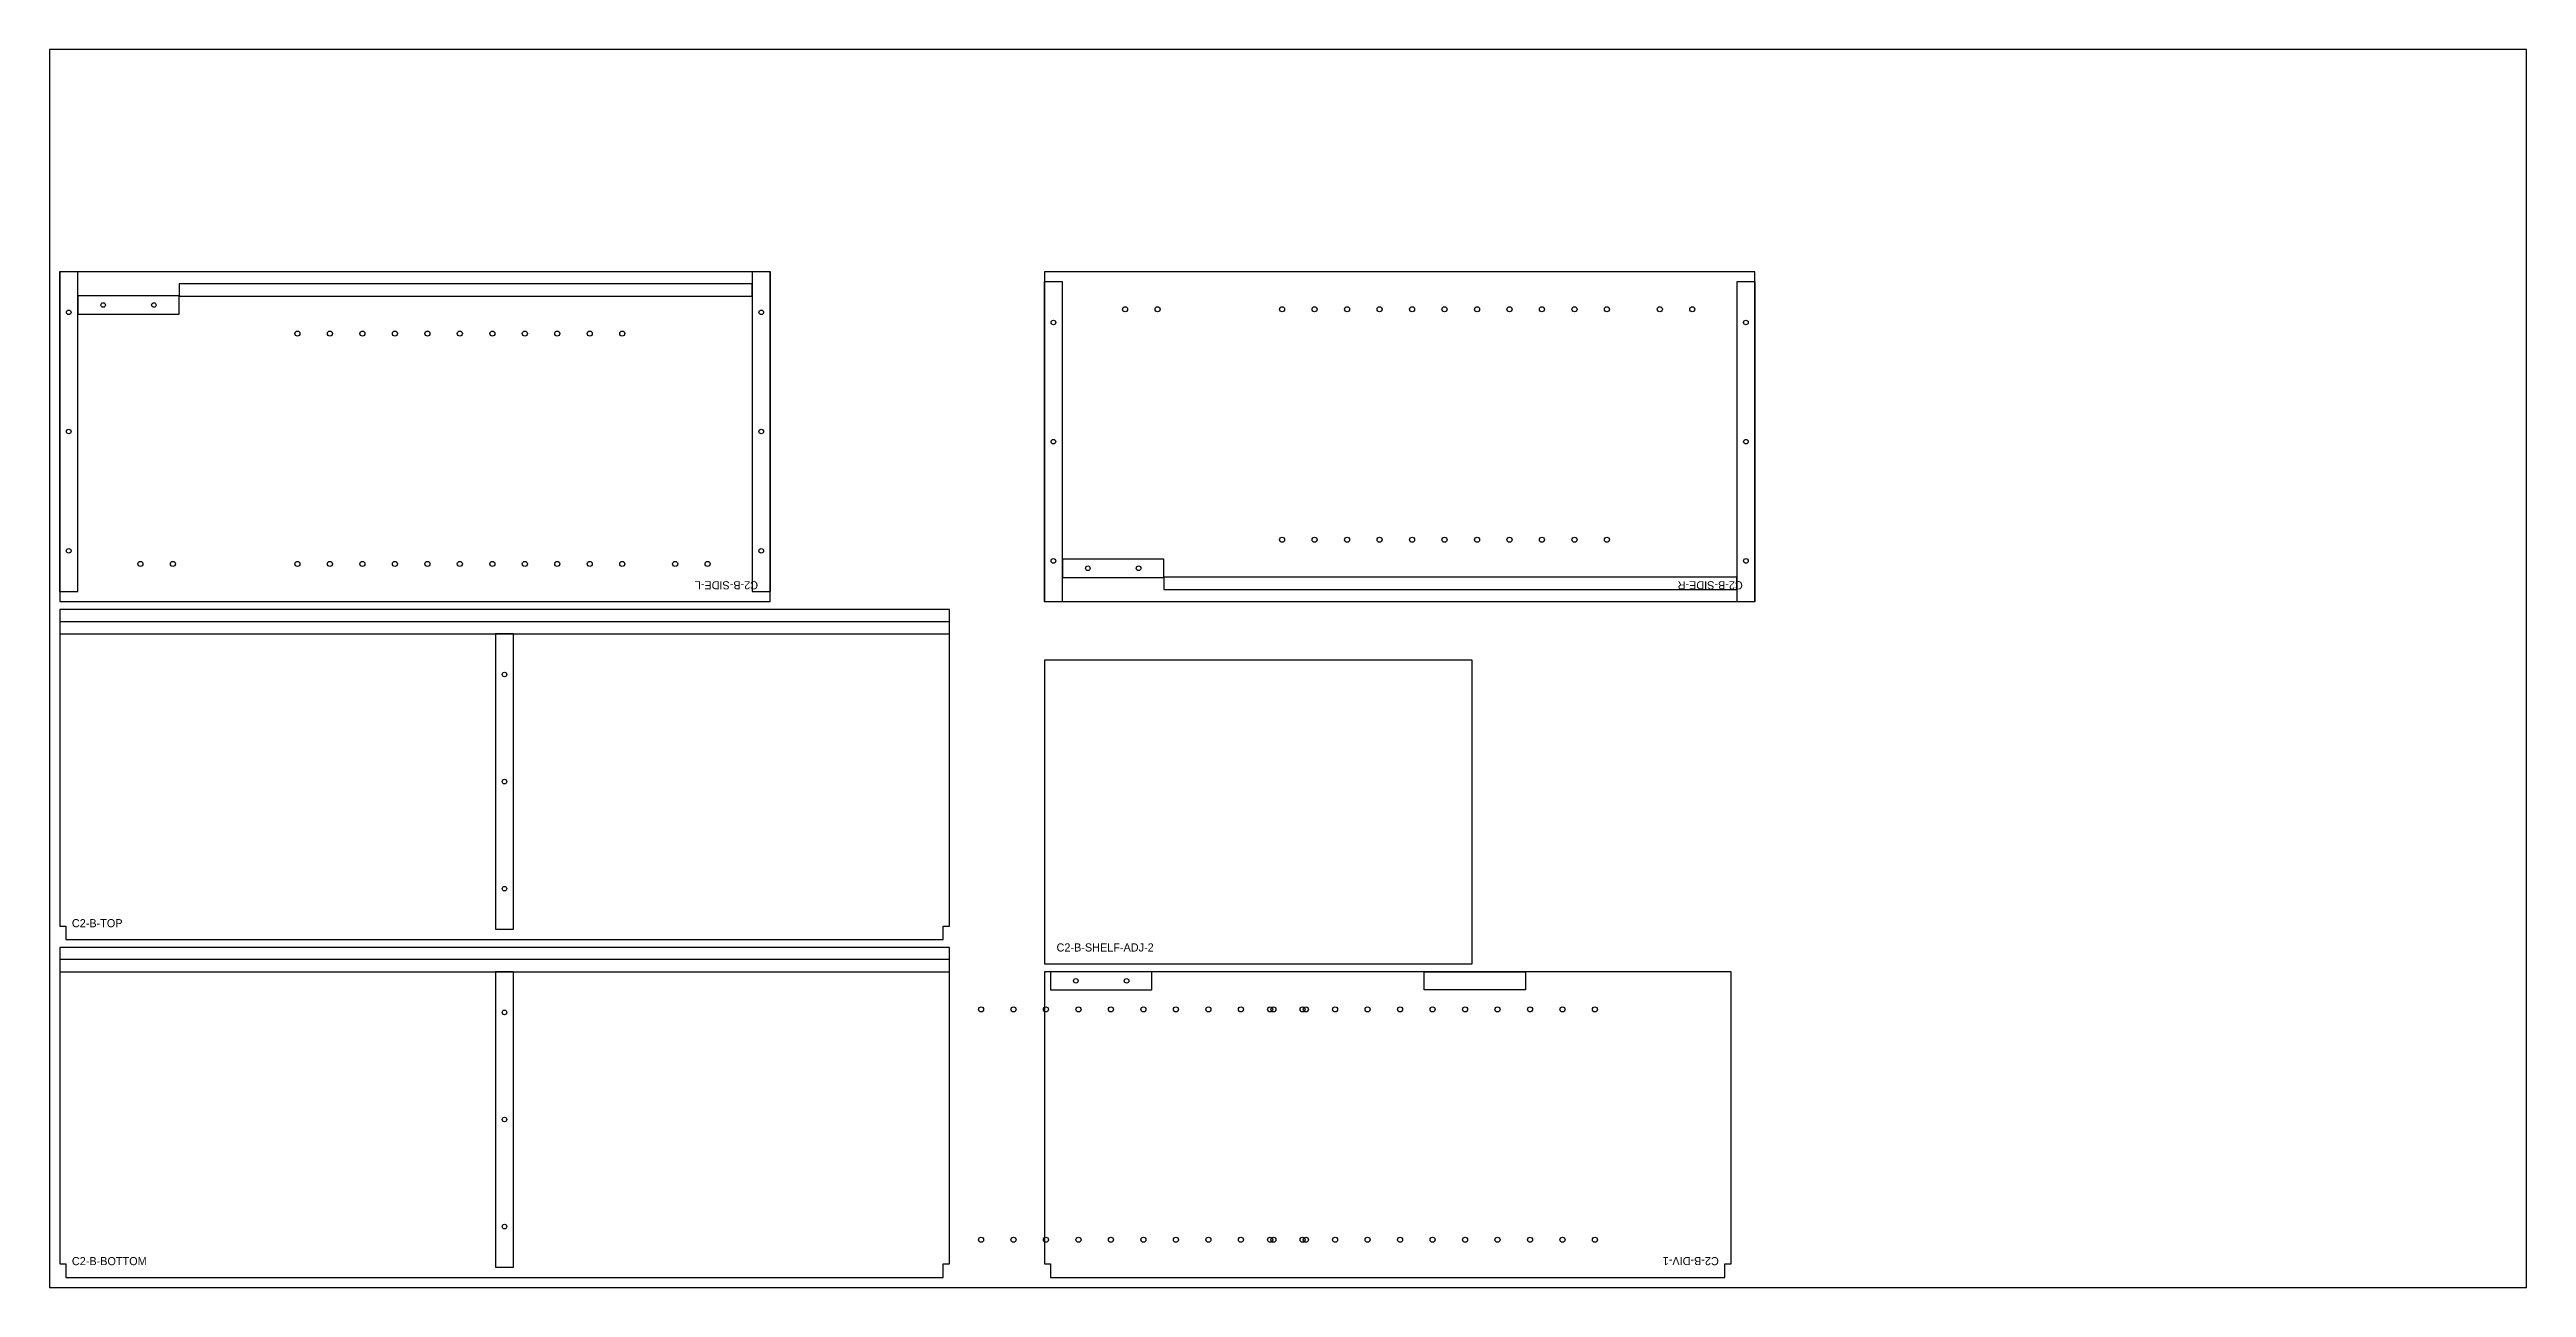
# Model space of a CAD drawing. Header units: millimetres. Extents: x 0 to 2440, y 0 to 1220.
import ezdxf

# ---------------------------------------------------------------- set-up
doc = ezdxf.new("R2010")
doc.units = ezdxf.units.MM
for name, color, linetype in [('DRILL_4.5_THRU', 5, 'CONTINUOUS'), ('DRILL_5_D12', 5, 'CONTINUOUS'), ('DRILL_5_D12_FLIP', 5, 'CONTINUOUS'), ('LABEL', 8, 'CONTINUOUS'), ('OUTLINE', 7, 'CONTINUOUS'), ('POCKET_D6', 3, 'CONTINUOUS'), ('POCKET_D6_FLIP', 3, 'CONTINUOUS'), ('SHEET', 8, 'CONTINUOUS')]:
    doc.layers.add(name, color=color, linetype=linetype)

msp = doc.modelspace()

# ---------------------------------------------------------------- linework, layer by layer
at = {"layer": 'DRILL_4.5_THRU'}
for centre in [(18.9, 961), (52.8, 968.2), (102.8, 968.2), (701.1, 961), (988.9, 951), (1671.1, 951), (18.9, 843.5), (701.1, 843.5), (988.9, 833.5), (1671.1, 833.5), (18.9, 726), (701.1, 726), (988.9, 716), (1022.8, 708.8), (1072.8, 708.8), (1671.1, 716), (448.2, 604.1), (448.2, 498.55), (448.2, 393), (1011, 302.2), (1011, 302.2), (1061, 302.2), (1061, 302.2), (448.2, 271.1), (448.2, 165.55), (448.2, 60)]:
    msp.add_circle(centre, 2.25, dxfattribs=at)
at = {"layer": 'DRILL_5_D12'}
for centre in [(1059.5, 964), (1091.5, 964), (1214.2, 964), (1246.2, 964), (1278.2, 964), (1310.2, 964), (1342.2, 964), (1374.2, 964), (1406.2, 964), (1438.2, 964), (1470.2, 964), (1502.2, 964), (1534.2, 964), (1586.3, 964), (1618.3, 964), (244.2, 940.1), (276.2, 940.1), (308.2, 940.1), (340.2, 940.1), (372.2, 940.1), (404.2, 940.1), (436.2, 940.1), (468.2, 940.1), (500.2, 940.1), (532.2, 940.1), (564.2, 940.1), (1214.2, 736.9), (1246.2, 736.9), (1278.2, 736.9), (1310.2, 736.9), (1342.2, 736.9), (1374.2, 736.9), (1406.2, 736.9), (1438.2, 736.9), (1470.2, 736.9), (1502.2, 736.9), (1534.2, 736.9), (89.5, 713), (121.5, 713), (244.2, 713), (276.2, 713), (308.2, 713), (340.2, 713), (372.2, 713), (404.2, 713), (436.2, 713), (468.2, 713), (500.2, 713), (532.2, 713), (564.2, 713), (616.3, 713), (648.3, 713), (1202.4, 274.1), (1234.4, 274.1), (1266.4, 274.1), (1298.4, 274.1), (1330.4, 274.1), (1362.4, 274.1), (1394.4, 274.1), (1426.4, 274.1), (1458.4, 274.1), (1490.4, 274.1), (1522.4, 274.1), (1202.4, 47), (1234.4, 47), (1266.4, 47), (1298.4, 47), (1330.4, 47), (1362.4, 47), (1394.4, 47), (1426.4, 47), (1458.4, 47), (1490.4, 47), (1522.4, 47)]:
    msp.add_circle(centre, 2.5, dxfattribs=at)
at = {"layer": 'DRILL_5_D12_FLIP'}
for centre in [(917.6, 274.1), (949.6, 274.1), (981.6, 274.1), (1013.6, 274.1), (1045.6, 274.1), (1077.6, 274.1), (1109.6, 274.1), (1141.6, 274.1), (1173.6, 274.1), (1205.6, 274.1), (1237.6, 274.1), (917.6, 47), (949.6, 47), (981.6, 47), (1013.6, 47), (1045.6, 47), (1077.6, 47), (1109.6, 47), (1141.6, 47), (1173.6, 47), (1205.6, 47), (1237.6, 47)]:
    msp.add_circle(centre, 2.5, dxfattribs=at)
at = {"layer": 'OUTLINE'}
for points in [[(710, 676), (710, 1001), (10, 1001), (10, 676)], [(1680, 676), (1680, 1001), (980, 1001), (980, 676)], [(10, 356.15), (16, 356.15), (16, 343), (880.4, 343), (880.4, 356.15), (886.4, 356.15), (886.4, 668), (10, 668)], [(980, 319.1), (1401.3, 319.1), (1401.3, 618.2), (980, 618.2)], [(10, 23.15), (16, 23.15), (16, 10), (880.4, 10), (880.4, 23.15), (886.4, 23.15), (886.4, 335), (10, 335)], [(1650.4, 10), (1650.4, 23.15), (1656.4, 23.15), (1656.4, 311.1), (980, 311.1), (980, 23.15), (986, 23.15), (986, 10)]]:
    msp.add_lwpolyline(points, close=True, dxfattribs=at)
at = {"layer": 'POCKET_D6'}
for points in [[(27.875, 686), (27.875, 1001), (9.925, 1001), (9.925, 686)], [(710.075, 686), (710.075, 1001), (692.125, 1001), (692.125, 686)], [(127.8, 959.225), (127.8, 977.175), (27.8, 977.175), (27.8, 959.225)], [(692.2, 977.025), (692.2, 989.075), (127.8, 989.075), (127.8, 977.025)], [(997.875, 676), (997.875, 991), (979.925, 991), (979.925, 676)], [(1680.075, 676), (1680.075, 991), (1662.125, 991), (1662.125, 676)], [(1097.8, 699.825), (1097.8, 717.775), (997.8, 717.775), (997.8, 699.825)], [(1662.2, 687.925), (1662.2, 699.975), (1097.8, 699.975), (1097.8, 687.925)], [(10, 644.025), (886.4, 644.025), (886.4, 656.075), (10, 656.075)], [(439.225, 353), (457.175, 353), (457.175, 644.1), (439.225, 644.1)], [(10, 311.025), (886.4, 311.025), (886.4, 323.075), (10, 323.075)], [(439.225, 20), (457.175, 20), (457.175, 311.1), (439.225, 311.1)], [(1086, 293.225), (1086, 311.175), (986, 311.175), (986, 293.225)]]:
    msp.add_lwpolyline(points, close=True, dxfattribs=at)
at = {"layer": 'POCKET_D6_FLIP'}
msp.add_lwpolyline([(1354, 293.225), (1354, 311.175), (1454, 311.175), (1454, 293.225)], close=True, dxfattribs=at)
at = {"layer": 'SHEET'}
msp.add_lwpolyline([(0, 0), (2440, 0), (2440, 1220), (0, 1220)], close=True, dxfattribs=at)

# ---------------------------------------------------------------- texts
at = {"layer": 'LABEL'}
for s, p in [('C2-B-SIDE-L', (698, 696)), ('C2-B-SIDE-R', (1668, 696)), ('C2-B-DIV-1', (1644.4, 30))]:
    msp.add_text(s, height=8, rotation=180, dxfattribs=at).set_placement(p)
for s, p in [('C2-B-TOP', (22, 355)), ('C2-B-SHELF-ADJ-2', (992, 331.1)), ('C2-B-BOTTOM', (22, 22))]:
    msp.add_text(s, height=8, dxfattribs=at).set_placement(p)

doc.saveas('drawing.dxf')
